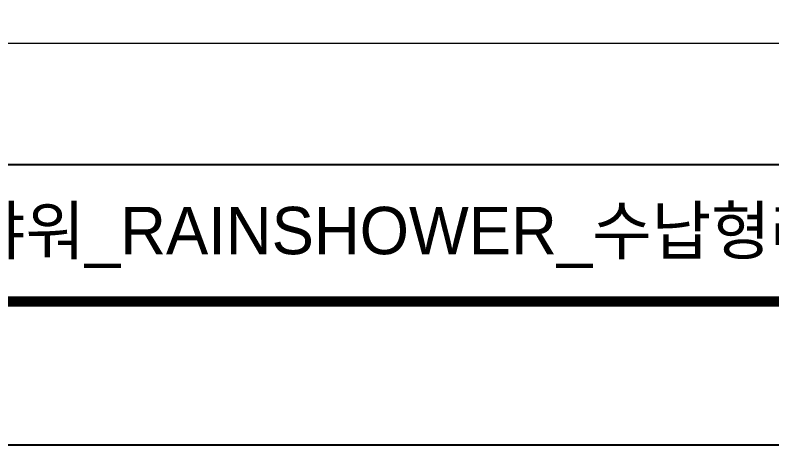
# Model space of a CAD drawing. Extents: x 11391 to 14551, y -233 to 2082.
# Drawn here: x 12373 to 12896, y -233 to 64 of the extents above; entities that cross this region are included whole.
import ezdxf

# ---------------------------------------------------------------- set-up
doc = ezdxf.new("R2010")
doc.units = 0
doc.header["$LTSCALE"] = 10
doc.header["$MEASUREMENT"] = 0
doc.layers.get('0').update_dxf_attribs({"linetype": 'CONTINUOUS'})
doc.layers.add('치수선', color=7, linetype='CONTINUOUS', lineweight=20)
doc.styles.add('Daelim Dimension', font='')
doc.styles.get('Daelim Dimension').set_extended_font_data('나눔고딕')

msp = doc.modelspace()

# ---------------------------------------------------------------- linework, layer by layer
at = {"color": 5}
msp.add_line((11442.14, -39.16), (13986.2, -39.16), dxfattribs=at)
at = {"ltscale": 0.5}
msp.add_lwpolyline([(11391.33, -233.13), (14550.85, -233.13), (14550.85, 2081.91), (11391.33, 2081.91)], close=True, dxfattribs=at)
at = {"color": 5, "linetype": 'ByBlock', "lineweight": 200, "const_width": 7.28}
msp.add_lwpolyline([(11442.14, -134), (14499.74, -134), (14499.74, 2028.16), (11442.14, 2028.16)], close=True, dxfattribs=at)
at = {"layer": '치수선'}
msp.add_line((13573.36, 44.45), (11917.46, 44.45), dxfattribs=at)

# ---------------------------------------------------------------- texts
at = {"color": 2, "insert": (12009.36, -68.5), "char_height": 32.7922, "width": 2062.9716, "attachment_point": 1, "style": 'Daelim Dimension'}
msp.add_mtext('{\\fPretendard Variable SemiBold|b0|i0|c129|p2;대림바스(주)} 레인샤워_RAINSHOWER_수납형레인샤워수전_DL B6411CB3R', dxfattribs=at)

doc.saveas('drawing.dxf')
